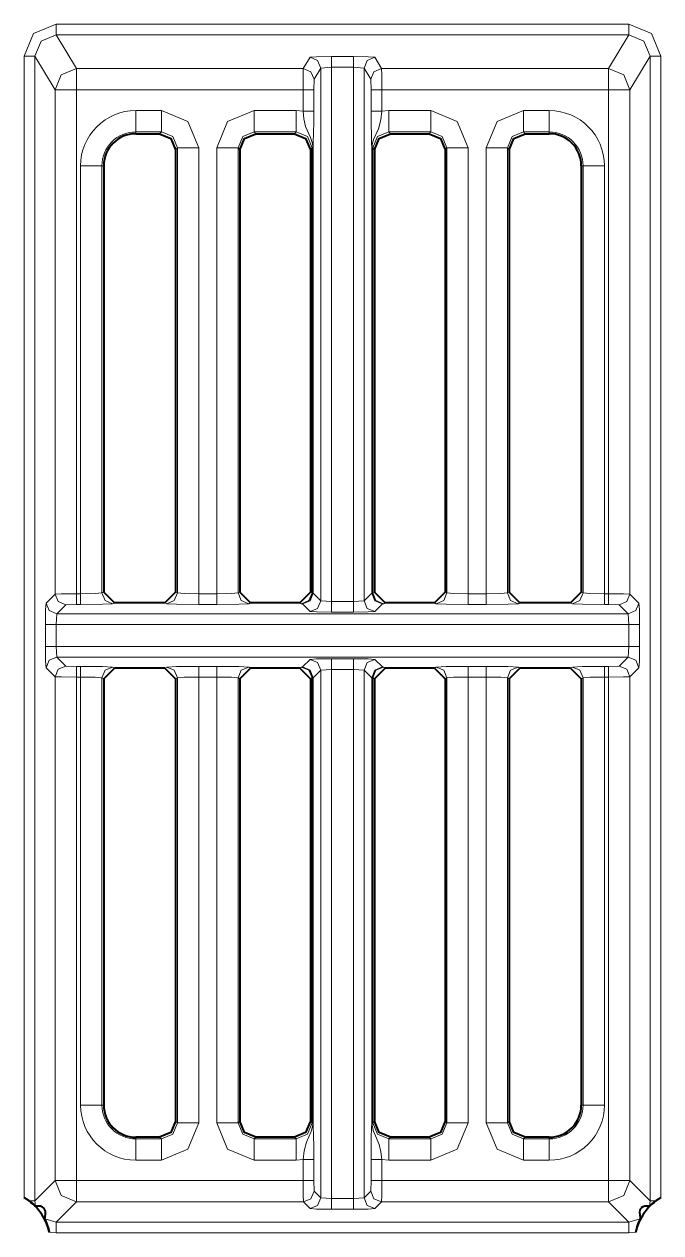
# Model space of a CAD drawing. Header units: millimetres. Extents: x 0 to 2941, y -405 to 1422.
# Drawn here: x 879.3 to 909.1, y 1203.7 to 1260.2 of the extents above; entities that cross this region are included whole.
import ezdxf

# ---------------------------------------------------------------- set-up
doc = ezdxf.new("R2010")
doc.units = ezdxf.units.MM
doc.layers.add('FINE', color=9, linetype='Continuous')
doc.layers.add('OUTLINE', color=7, linetype='Continuous')

msp = doc.modelspace()

# ---------------------------------------------------------------- linework, layer by layer
at = {"layer": 'FINE', "lineweight": 9}
for p, q in [((907.555, 1260.169), (880.779, 1260.169)), ((881.723, 1258.095), (880.779, 1259.67)), ((879.28, 1258.669), (879.28, 1205.348)), ((879.779, 1205.203), (879.779, 1258.669)), ((894.677, 1258.663), (893.651, 1258.663)), ((907.61, 1257.096), (908.554, 1258.669)), ((908.554, 1258.669), (908.554, 1205.203)), ((909.053, 1205.348), (909.053, 1258.669)), ((892.335, 1258.095), (881.723, 1258.095)), ((892.651, 1258.621), (892.335, 1258.095)), ((892.835, 1257.595), (893.151, 1258.121)), ((893.151, 1258.121), (893.651, 1258.164)), ((893.151, 1258.121), (893.151, 1233.23)), ((893.651, 1233.205), (893.651, 1258.164)), ((893.651, 1258.164), (894.677, 1258.164)), ((894.677, 1258.164), (894.677, 1233.205)), ((894.677, 1258.164), (895.176, 1258.121)), ((895.176, 1258.121), (895.492, 1257.595)), ((895.176, 1233.23), (895.176, 1258.121)), ((895.992, 1258.095), (895.676, 1258.621)), ((906.61, 1258.095), (895.992, 1258.095)), ((892.823, 1257.096), (892.835, 1257.595)), ((895.492, 1257.595), (895.504, 1257.096)), ((881.723, 1257.096), (892.323, 1257.096)), ((881.723, 1233.558), (881.723, 1257.096)), ((892.323, 1257.096), (892.323, 1256.102)), ((892.823, 1256.102), (892.823, 1257.096)), ((895.504, 1257.096), (895.504, 1256.102)), ((906.61, 1257.096), (906.61, 1233.558)), ((907.61, 1233.545), (907.61, 1257.096)), ((885.696, 1256.133), (884.499, 1256.133)), ((891.996, 1256.133), (890.031, 1256.133)), ((892.323, 1256.102), (891.996, 1256.133)), ((896.331, 1256.133), (896.004, 1256.102)), ((898.296, 1256.133), (896.331, 1256.133)), ((884.499, 1255.135), (885.696, 1255.135)), ((884.499, 1255.053), (884.499, 1255.135)), ((885.696, 1255.135), (885.615, 1255.053)), ((890.113, 1255.053), (890.031, 1255.135)), ((890.031, 1255.135), (891.996, 1255.135)), ((891.996, 1255.135), (891.915, 1255.053)), ((896.412, 1255.053), (896.331, 1255.135)), ((896.331, 1255.135), (898.296, 1255.135)), ((898.296, 1255.135), (898.215, 1255.053)), ((886.364, 1254.304), (886.445, 1254.385)), ((886.445, 1254.385), (886.445, 1233.595)), ((887.444, 1233.558), (887.444, 1254.385)), ((888.284, 1254.385), (888.284, 1233.558)), ((889.282, 1254.385), (889.364, 1254.304)), ((889.282, 1233.595), (889.282, 1254.385)), ((892.664, 1254.304), (892.745, 1254.385)), ((892.745, 1254.385), (892.745, 1233.595)), ((892.777, 1254.385), (892.777, 1233.587)), ((892.794, 1233.587), (892.794, 1254.385)), ((895.533, 1254.385), (895.533, 1233.587)), ((895.55, 1233.587), (895.55, 1254.385)), ((895.582, 1254.385), (895.664, 1254.304)), ((895.582, 1233.595), (895.582, 1254.385)), ((898.964, 1254.304), (899.045, 1254.385)), ((899.045, 1254.385), (899.045, 1233.595)), ((900.043, 1233.558), (900.043, 1254.385)), ((900.884, 1254.385), (900.884, 1233.558)), ((881.919, 1253.553), (881.919, 1233.558)), ((882.917, 1253.553), (882.999, 1253.553)), ((882.917, 1233.595), (882.917, 1253.553)), ((906.415, 1233.558), (906.415, 1253.553)), ((880.723, 1233.545), (880.303, 1233.125)), ((881.919, 1233.558), (881.723, 1233.558)), ((882.999, 1233.636), (882.917, 1233.595)), ((886.445, 1233.595), (886.364, 1233.636)), ((888.284, 1233.558), (887.444, 1233.558)), ((889.364, 1233.636), (889.282, 1233.595)), ((892.745, 1233.595), (892.664, 1233.636)), ((892.777, 1233.587), (892.745, 1233.595)), ((893.151, 1233.23), (892.794, 1233.587)), ((893.651, 1233.205), (893.151, 1233.23)), ((895.176, 1233.23), (894.677, 1233.205)), ((895.533, 1233.587), (895.176, 1233.23)), ((895.582, 1233.595), (895.55, 1233.587)), ((895.664, 1233.636), (895.582, 1233.595)), ((899.045, 1233.595), (898.964, 1233.636)), ((900.884, 1233.558), (900.043, 1233.558)), ((901.964, 1233.636), (901.882, 1233.595)), ((906.61, 1233.558), (906.415, 1233.558)), ((908.03, 1233.125), (907.61, 1233.545)), ((880.803, 1232.626), (881.223, 1233.045)), ((881.223, 1233.045), (881.723, 1233.058)), ((881.723, 1233.058), (881.919, 1233.058)), ((883.416, 1233.095), (883.498, 1233.136)), ((885.864, 1233.136), (885.946, 1233.095)), ((887.444, 1233.058), (888.284, 1233.058)), ((889.781, 1233.095), (889.864, 1233.136)), ((892.164, 1233.136), (892.246, 1233.095)), ((892.246, 1233.095), (892.294, 1233.088)), ((892.294, 1233.088), (892.651, 1232.73)), ((894.677, 1233.205), (893.651, 1233.205)), ((893.651, 1232.705), (894.677, 1232.705)), ((895.676, 1232.73), (896.033, 1233.088)), ((896.033, 1233.088), (896.082, 1233.095)), ((896.082, 1233.095), (896.164, 1233.136)), ((898.463, 1233.136), (898.546, 1233.095)), ((900.043, 1233.058), (900.884, 1233.058)), ((902.381, 1233.095), (902.464, 1233.136)), ((904.835, 1233.136), (904.917, 1233.095)), ((906.415, 1233.058), (906.61, 1233.058)), ((906.61, 1233.058), (907.11, 1233.045)), ((880.278, 1232.126), (880.278, 1231.1)), ((880.778, 1232.126), (880.803, 1232.626)), ((907.53, 1232.626), (907.556, 1232.126)), ((908.055, 1231.1), (908.055, 1232.126)), ((880.803, 1230.6), (880.778, 1231.1)), ((907.556, 1231.1), (907.53, 1230.6)), ((892.651, 1230.495), (892.294, 1230.138)), ((894.677, 1230.521), (893.651, 1230.521)), ((907.53, 1230.6), (907.11, 1230.18)), ((880.303, 1230.1), (880.723, 1229.68)), ((881.723, 1230.167), (881.223, 1230.18)), ((881.919, 1230.167), (881.723, 1230.167)), ((883.498, 1230.089), (883.416, 1230.13)), ((885.946, 1230.13), (885.864, 1230.089)), ((888.284, 1230.167), (887.444, 1230.167)), ((889.864, 1230.089), (889.781, 1230.13)), ((892.246, 1230.13), (892.164, 1230.089)), ((892.294, 1230.138), (892.246, 1230.13)), ((892.794, 1229.638), (893.151, 1229.996)), ((893.151, 1229.996), (893.651, 1230.021)), ((893.151, 1229.996), (893.151, 1205.331)), ((893.651, 1205.306), (893.651, 1230.021)), ((893.651, 1230.021), (894.677, 1230.021)), ((894.677, 1230.021), (894.677, 1205.306)), ((894.677, 1230.021), (895.176, 1229.996)), ((895.176, 1205.331), (895.176, 1229.996)), ((895.176, 1229.996), (895.533, 1229.638)), ((896.082, 1230.13), (896.033, 1230.138)), ((896.164, 1230.089), (896.082, 1230.13)), ((898.546, 1230.13), (898.463, 1230.089)), ((900.884, 1230.167), (900.043, 1230.167)), ((902.464, 1230.089), (902.381, 1230.13)), ((904.917, 1230.13), (904.835, 1230.089)), ((906.61, 1230.167), (906.415, 1230.167)), ((907.11, 1230.18), (906.61, 1230.167)), ((907.61, 1229.68), (908.03, 1230.1)), ((881.723, 1229.668), (881.919, 1229.668)), ((881.723, 1206.147), (881.723, 1229.668)), ((881.919, 1229.668), (881.919, 1209.673)), ((882.917, 1229.63), (882.999, 1229.59)), ((886.364, 1229.59), (886.445, 1229.63)), ((887.444, 1208.84), (887.444, 1229.668)), ((887.444, 1229.668), (888.284, 1229.668)), ((888.284, 1229.668), (888.284, 1208.84)), ((889.282, 1208.84), (889.282, 1229.63)), ((889.282, 1229.63), (889.364, 1229.59)), ((892.664, 1229.59), (892.745, 1229.63)), ((892.745, 1229.63), (892.777, 1229.638)), ((892.745, 1229.63), (892.745, 1208.84)), ((892.777, 1229.638), (892.777, 1208.84)), ((892.794, 1208.84), (892.794, 1229.638)), ((895.533, 1229.638), (895.533, 1208.84)), ((895.55, 1208.84), (895.55, 1229.638)), ((895.55, 1229.638), (895.582, 1229.63)), ((895.582, 1208.84), (895.582, 1229.63)), ((895.582, 1229.63), (895.664, 1229.59)), ((898.964, 1229.59), (899.045, 1229.63)), ((899.045, 1229.63), (899.045, 1208.84)), ((900.043, 1229.668), (900.884, 1229.668)), ((900.043, 1208.84), (900.043, 1229.668)), ((900.884, 1229.668), (900.884, 1208.84)), ((901.882, 1208.84), (901.882, 1229.63)), ((901.882, 1229.63), (901.964, 1229.59)), ((906.415, 1229.668), (906.61, 1229.668)), ((906.415, 1209.673), (906.415, 1229.668)), ((906.61, 1229.668), (906.61, 1206.147)), ((907.61, 1206.147), (907.61, 1229.68)), ((905.416, 1209.673), (905.335, 1209.673)), ((889.364, 1208.921), (889.282, 1208.84)), ((892.745, 1208.84), (892.664, 1208.921)), ((895.664, 1208.921), (895.582, 1208.84)), ((899.045, 1208.84), (898.964, 1208.921)), ((901.964, 1208.921), (901.882, 1208.84)), ((884.499, 1208.091), (884.499, 1208.172)), ((885.696, 1208.091), (884.499, 1208.091)), ((885.615, 1208.172), (885.696, 1208.091)), ((890.031, 1208.091), (890.113, 1208.172)), ((891.996, 1208.091), (890.031, 1208.091)), ((891.915, 1208.172), (891.996, 1208.091)), ((902.631, 1208.091), (902.712, 1208.172)), ((903.835, 1208.091), (902.631, 1208.091)), ((903.835, 1208.172), (903.835, 1208.091)), ((884.499, 1207.092), (885.696, 1207.092)), ((890.031, 1207.092), (891.996, 1207.092)), ((891.996, 1207.092), (892.323, 1207.123)), ((892.323, 1207.123), (892.323, 1206.147)), ((892.823, 1206.147), (892.823, 1207.123)), ((896.004, 1206.147), (896.004, 1207.123)), ((896.004, 1207.123), (896.331, 1207.092)), ((896.331, 1207.092), (898.296, 1207.092)), ((902.631, 1207.092), (903.835, 1207.092)), ((892.323, 1206.147), (881.723, 1206.147)), ((892.836, 1205.647), (892.823, 1206.147)), ((906.61, 1206.147), (896.004, 1206.147)), ((908.554, 1205.203), (907.61, 1206.147)), ((893.151, 1205.331), (892.836, 1205.647)), ((895.492, 1205.647), (895.176, 1205.331)), ((879.813, 1204.948), (879.779, 1205.203)), ((880.779, 1204.203), (881.723, 1205.147)), ((881.723, 1205.147), (892.336, 1205.147)), ((892.336, 1205.147), (892.651, 1204.832)), ((893.651, 1205.306), (893.151, 1205.331)), ((894.677, 1205.306), (893.651, 1205.306)), ((895.176, 1205.331), (894.677, 1205.306)), ((895.676, 1204.832), (895.991, 1205.147)), ((895.991, 1205.147), (906.61, 1205.147)), ((908.554, 1205.203), (908.521, 1204.948)), ((880.779, 1204.203), (880.24, 1204.361)), ((908.093, 1204.361), (907.554, 1204.203)), ((880.456, 1203.739), (880.779, 1203.703)), ((880.779, 1203.703), (907.554, 1203.703)), ((907.554, 1203.703), (907.877, 1203.739))]:
    msp.add_line(p, q, dxfattribs=at)
for points in [[(880.779, 1260.169), (879.719, 1259.73), (879.28, 1258.669)], [(880.779, 1260.169), (880.779, 1259.823), (880.779, 1259.67)], [(907.555, 1260.169), (907.555, 1259.823), (907.555, 1259.67)], [(909.053, 1258.669), (908.615, 1259.73), (907.555, 1260.169)], [(879.779, 1258.669), (880.072, 1259.377), (880.779, 1259.67)], [(880.779, 1259.67), (907.555, 1259.67), (906.61, 1258.095)], [(907.555, 1259.67), (908.261, 1259.377), (908.554, 1258.669)], [(879.28, 1258.669), (879.629, 1258.669), (879.779, 1258.669)], [(879.779, 1258.669), (880.723, 1257.096), (880.723, 1233.545)], [(893.651, 1258.663), (892.953, 1258.651), (892.651, 1258.621)], [(893.651, 1258.663), (893.651, 1258.51), (893.651, 1258.164)], [(894.677, 1258.663), (894.677, 1258.51), (894.677, 1258.164)], [(895.676, 1258.621), (895.374, 1258.651), (894.677, 1258.663)], [(908.554, 1258.669), (908.705, 1258.669), (909.053, 1258.669)], [(881.723, 1258.095), (881.016, 1257.802), (880.723, 1257.096)], [(881.723, 1258.095), (881.723, 1257.787), (881.723, 1257.096)], [(892.335, 1258.095), (892.327, 1257.787), (892.323, 1257.096)], [(892.335, 1258.095), (892.689, 1257.948), (892.835, 1257.595)], [(892.651, 1258.621), (893.004, 1258.474), (893.151, 1258.121)], [(895.676, 1258.621), (895.323, 1258.474), (895.176, 1258.121)], [(895.992, 1258.095), (895.638, 1257.948), (895.492, 1257.595)], [(896.004, 1257.096), (896.001, 1257.787), (895.992, 1258.095)], [(907.61, 1257.096), (907.317, 1257.802), (906.61, 1258.095)], [(906.61, 1258.095), (906.61, 1257.787), (906.61, 1257.096)], [(880.723, 1257.096), (881.025, 1257.096), (881.723, 1257.096)], [(892.323, 1257.096), (892.672, 1257.096), (892.823, 1257.096)], [(896.004, 1257.096), (895.655, 1257.096), (895.504, 1257.096)], [(896.004, 1256.102), (896.004, 1257.096), (906.61, 1257.096)], [(906.61, 1257.096), (907.308, 1257.096), (907.61, 1257.096)], [(884.499, 1255.135), (884.499, 1255.445), (884.499, 1256.133)], [(885.696, 1256.133), (885.696, 1255.445), (885.696, 1255.135)], [(887.444, 1254.385), (886.932, 1255.622), (885.696, 1256.133)], [(890.031, 1256.133), (888.795, 1255.622), (888.284, 1254.385)], [(890.031, 1255.135), (890.031, 1255.445), (890.031, 1256.133)], [(891.996, 1255.135), (891.996, 1255.445), (891.996, 1256.133)], [(892.323, 1256.102), (892.672, 1256.102), (892.823, 1256.102)], [(892.323, 1256.102), (892.366, 1255.739), (892.444, 1255.396), (892.669, 1254.878), (892.72, 1254.741), (892.749, 1254.634), (892.772, 1254.488), (892.777, 1254.418), (892.777, 1254.385)], [(892.794, 1254.385), (892.794, 1254.398), (892.794, 1254.425), (892.795, 1254.485), (892.797, 1254.534), (892.799, 1254.608), (892.813, 1255.102), (892.82, 1255.572), (892.823, 1256.102)], [(896.004, 1256.102), (895.655, 1256.102), (895.504, 1256.102)], [(895.504, 1256.102), (895.507, 1255.511), (895.517, 1254.963), (895.53, 1254.555), (895.533, 1254.447), (895.533, 1254.413), (895.533, 1254.385)], [(895.55, 1254.385), (895.552, 1254.456), (895.561, 1254.543), (895.621, 1254.782), (895.843, 1255.282), (895.954, 1255.696), (896.004, 1256.102)], [(896.331, 1255.135), (896.331, 1255.445), (896.331, 1256.133)], [(898.296, 1255.135), (898.296, 1255.445), (898.296, 1256.133)], [(900.043, 1254.385), (899.532, 1255.622), (898.296, 1256.133)], [(903.835, 1256.133), (902.631, 1256.133), (901.395, 1255.622), (900.884, 1254.385)], [(902.631, 1256.133), (902.631, 1255.445), (902.631, 1255.135)], [(903.835, 1256.133), (903.835, 1255.445), (903.835, 1255.135)], [(885.696, 1255.135), (886.227, 1254.916), (886.445, 1254.385)], [(889.282, 1254.385), (889.5, 1254.916), (890.031, 1255.135)], [(891.996, 1255.135), (892.527, 1254.916), (892.745, 1254.385)], [(895.582, 1254.385), (895.8, 1254.916), (896.331, 1255.135)], [(898.296, 1255.135), (898.827, 1254.916), (899.045, 1254.385)], [(901.882, 1254.385), (902.1, 1254.916), (902.631, 1255.135)], [(902.712, 1255.053), (902.631, 1255.135), (903.835, 1255.135), (903.835, 1255.053)], [(887.444, 1254.385), (886.755, 1254.385), (886.445, 1254.385)], [(889.282, 1254.385), (888.972, 1254.385), (888.284, 1254.385)], [(892.777, 1254.385), (892.756, 1254.385), (892.745, 1254.385)], [(892.777, 1254.385), (892.789, 1254.385), (892.794, 1254.385)], [(895.55, 1254.385), (895.538, 1254.385), (895.533, 1254.385)], [(895.582, 1254.385), (895.571, 1254.385), (895.55, 1254.385)], [(900.043, 1254.385), (899.355, 1254.385), (899.045, 1254.385)], [(900.884, 1254.385), (901.572, 1254.385), (901.882, 1254.385)], [(901.882, 1233.595), (901.882, 1254.385), (901.964, 1254.304)], [(882.917, 1253.553), (882.607, 1253.553), (881.919, 1253.553)], [(905.335, 1253.553), (905.416, 1253.553), (905.416, 1233.595), (905.335, 1233.636)], [(906.415, 1253.553), (905.726, 1253.553), (905.416, 1253.553)], [(881.723, 1233.558), (881.025, 1233.554), (880.723, 1233.545)], [(881.223, 1233.045), (880.87, 1233.192), (880.723, 1233.545)], [(881.723, 1233.058), (881.723, 1233.209), (881.723, 1233.558)], [(882.917, 1233.595), (882.607, 1233.569), (881.919, 1233.558)], [(881.919, 1233.558), (881.919, 1233.209), (881.919, 1233.058)], [(882.917, 1233.595), (883.064, 1233.242), (883.416, 1233.095)], [(886.445, 1233.595), (886.298, 1233.242), (885.946, 1233.095)], [(887.444, 1233.558), (886.755, 1233.569), (886.445, 1233.595)], [(887.444, 1233.558), (887.444, 1233.209), (887.444, 1233.058)], [(889.282, 1233.595), (888.972, 1233.569), (888.284, 1233.558)], [(888.284, 1233.558), (888.284, 1233.209), (888.284, 1233.058)], [(889.282, 1233.595), (889.429, 1233.242), (889.781, 1233.095)], [(892.246, 1233.095), (892.598, 1233.242), (892.745, 1233.595)], [(892.294, 1233.088), (892.634, 1233.235), (892.777, 1233.587)], [(892.294, 1233.088), (892.647, 1233.234), (892.794, 1233.587)], [(892.651, 1232.73), (893.004, 1232.877), (893.151, 1233.23)], [(892.794, 1233.587), (892.789, 1233.587), (892.777, 1233.587)], [(895.676, 1232.73), (895.323, 1232.877), (895.176, 1233.23)], [(896.033, 1233.088), (895.68, 1233.234), (895.533, 1233.587)], [(895.55, 1233.587), (895.538, 1233.587), (895.533, 1233.587)], [(896.033, 1233.088), (895.693, 1233.235), (895.55, 1233.587)], [(896.082, 1233.095), (895.729, 1233.242), (895.582, 1233.595)], [(898.546, 1233.095), (898.898, 1233.242), (899.045, 1233.595)], [(900.043, 1233.558), (899.355, 1233.569), (899.045, 1233.595)], [(900.043, 1233.558), (900.043, 1233.209), (900.043, 1233.058)], [(901.882, 1233.595), (901.572, 1233.569), (900.884, 1233.558)], [(900.884, 1233.558), (900.884, 1233.209), (900.884, 1233.058)], [(901.882, 1233.595), (902.029, 1233.242), (902.381, 1233.095)], [(904.917, 1233.095), (905.27, 1233.242), (905.416, 1233.595)], [(906.415, 1233.558), (905.726, 1233.569), (905.416, 1233.595)], [(906.415, 1233.058), (906.415, 1233.209), (906.415, 1233.558)], [(906.61, 1233.058), (906.61, 1233.209), (906.61, 1233.558)], [(907.61, 1233.545), (907.308, 1233.554), (906.61, 1233.558)], [(907.11, 1233.045), (907.463, 1233.192), (907.61, 1233.545)], [(880.303, 1233.125), (880.285, 1232.824), (880.278, 1232.126)], [(880.803, 1232.626), (880.45, 1232.772), (880.303, 1233.125)], [(907.11, 1233.045), (907.53, 1232.626), (880.803, 1232.626)], [(881.919, 1233.058), (882.951, 1233.069), (883.416, 1233.095)], [(885.946, 1233.095), (886.411, 1233.069), (887.444, 1233.058)], [(888.284, 1233.058), (889.316, 1233.069), (889.781, 1233.095)], [(892.651, 1232.73), (892.953, 1232.712), (893.651, 1232.705)], [(893.651, 1232.705), (893.651, 1232.856), (893.651, 1233.205)], [(894.677, 1232.705), (894.677, 1232.856), (894.677, 1233.205)], [(894.677, 1232.705), (895.374, 1232.712), (895.676, 1232.73)], [(898.546, 1233.095), (899.011, 1233.069), (900.043, 1233.058)], [(900.884, 1233.058), (901.916, 1233.069), (902.381, 1233.095)], [(904.917, 1233.095), (905.382, 1233.069), (906.415, 1233.058)], [(907.53, 1232.626), (907.883, 1232.772), (908.03, 1233.125)], [(908.055, 1232.126), (908.048, 1232.824), (908.03, 1233.125)], [(880.778, 1232.126), (880.429, 1232.126), (880.278, 1232.126)], [(907.556, 1232.126), (907.904, 1232.126), (908.055, 1232.126)], [(880.778, 1231.1), (880.429, 1231.1), (880.278, 1231.1)], [(880.278, 1231.1), (880.285, 1230.402), (880.303, 1230.1)], [(907.556, 1231.1), (907.904, 1231.1), (908.055, 1231.1)], [(908.03, 1230.1), (908.048, 1230.402), (908.055, 1231.1)], [(880.803, 1230.6), (880.45, 1230.453), (880.303, 1230.1)], [(881.223, 1230.18), (880.803, 1230.6), (907.53, 1230.6)], [(893.651, 1230.521), (892.953, 1230.513), (892.651, 1230.495)], [(893.151, 1229.996), (893.004, 1230.349), (892.651, 1230.495)], [(893.651, 1230.021), (893.651, 1230.37), (893.651, 1230.521)], [(894.677, 1230.021), (894.677, 1230.37), (894.677, 1230.521)], [(896.033, 1230.138), (895.676, 1230.495), (895.374, 1230.513), (894.677, 1230.521)], [(895.176, 1229.996), (895.323, 1230.349), (895.676, 1230.495)], [(907.53, 1230.6), (907.883, 1230.453), (908.03, 1230.1)], [(881.223, 1230.18), (880.87, 1230.034), (880.723, 1229.68)], [(881.723, 1230.167), (881.723, 1230.016), (881.723, 1229.668)], [(881.919, 1230.167), (881.919, 1230.016), (881.919, 1229.668)], [(883.416, 1230.13), (882.951, 1230.156), (881.919, 1230.167)], [(883.416, 1230.13), (883.064, 1229.983), (882.917, 1229.63)], [(887.444, 1230.167), (886.411, 1230.156), (885.946, 1230.13)], [(885.946, 1230.13), (886.298, 1229.983), (886.445, 1229.63)], [(887.444, 1230.167), (887.444, 1230.016), (887.444, 1229.668)], [(888.284, 1230.167), (888.284, 1230.016), (888.284, 1229.668)], [(889.781, 1230.13), (889.316, 1230.156), (888.284, 1230.167)], [(889.781, 1230.13), (889.429, 1229.983), (889.282, 1229.63)], [(892.745, 1229.63), (892.598, 1229.983), (892.246, 1230.13)], [(892.777, 1229.638), (892.634, 1229.991), (892.294, 1230.138)], [(892.794, 1229.638), (892.647, 1229.991), (892.294, 1230.138)], [(895.533, 1229.638), (895.68, 1229.991), (896.033, 1230.138)], [(895.55, 1229.638), (895.693, 1229.991), (896.033, 1230.138)], [(895.582, 1229.63), (895.729, 1229.983), (896.082, 1230.13)], [(900.043, 1230.167), (899.011, 1230.156), (898.546, 1230.13)], [(899.045, 1229.63), (898.898, 1229.983), (898.546, 1230.13)], [(900.043, 1229.668), (900.043, 1230.016), (900.043, 1230.167)], [(900.884, 1229.668), (900.884, 1230.016), (900.884, 1230.167)], [(902.381, 1230.13), (901.916, 1230.156), (900.884, 1230.167)], [(901.882, 1229.63), (902.029, 1229.983), (902.381, 1230.13)], [(906.415, 1230.167), (905.382, 1230.156), (904.917, 1230.13)], [(905.416, 1229.63), (905.27, 1229.983), (904.917, 1230.13)], [(906.415, 1229.668), (906.415, 1230.016), (906.415, 1230.167)], [(906.61, 1230.167), (906.61, 1230.016), (906.61, 1229.668)], [(907.11, 1230.18), (907.463, 1230.034), (907.61, 1229.68)], [(880.723, 1229.68), (880.723, 1206.147), (879.779, 1205.203)], [(880.723, 1229.68), (881.025, 1229.671), (881.723, 1229.668)], [(881.919, 1229.668), (882.607, 1229.657), (882.917, 1229.63)], [(882.999, 1209.673), (882.917, 1209.673), (882.917, 1229.63)], [(886.445, 1229.63), (886.445, 1208.84), (886.364, 1208.921)], [(886.445, 1229.63), (886.755, 1229.657), (887.444, 1229.668)], [(888.284, 1229.668), (888.972, 1229.657), (889.282, 1229.63)], [(892.777, 1229.638), (892.789, 1229.638), (892.794, 1229.638)], [(895.533, 1229.638), (895.538, 1229.638), (895.55, 1229.638)], [(899.045, 1229.63), (899.355, 1229.657), (900.043, 1229.668)], [(900.884, 1229.668), (901.572, 1229.657), (901.882, 1229.63)], [(905.335, 1229.59), (905.416, 1229.63), (905.416, 1209.673)], [(905.416, 1229.63), (905.726, 1229.657), (906.415, 1229.668)], [(906.61, 1229.668), (907.308, 1229.671), (907.61, 1229.68)], [(882.917, 1209.673), (882.607, 1209.673), (881.919, 1209.673)], [(905.416, 1209.673), (905.726, 1209.673), (906.415, 1209.673)], [(886.445, 1208.84), (886.227, 1208.309), (885.696, 1208.091)], [(885.696, 1207.092), (886.932, 1207.604), (887.444, 1208.84)], [(887.444, 1208.84), (886.755, 1208.84), (886.445, 1208.84)], [(889.282, 1208.84), (888.972, 1208.84), (888.284, 1208.84)], [(888.284, 1208.84), (888.795, 1207.604), (890.031, 1207.092)], [(890.031, 1208.091), (889.5, 1208.309), (889.282, 1208.84)], [(892.745, 1208.84), (892.527, 1208.309), (891.996, 1208.091)], [(892.777, 1208.84), (892.775, 1208.77), (892.766, 1208.683), (892.706, 1208.443), (892.484, 1207.943), (892.373, 1207.53), (892.323, 1207.123)], [(892.777, 1208.84), (892.756, 1208.84), (892.745, 1208.84)], [(892.794, 1208.84), (892.789, 1208.84), (892.777, 1208.84)], [(892.823, 1207.123), (892.82, 1207.715), (892.81, 1208.263), (892.797, 1208.671), (892.794, 1208.779), (892.794, 1208.813), (892.794, 1208.84)], [(895.533, 1208.84), (895.533, 1208.827), (895.533, 1208.8), (895.532, 1208.741), (895.53, 1208.692), (895.528, 1208.617), (895.514, 1208.124), (895.507, 1207.653), (895.504, 1207.123)], [(895.533, 1208.84), (895.538, 1208.84), (895.55, 1208.84)], [(896.004, 1207.123), (895.961, 1207.487), (895.883, 1207.83), (895.658, 1208.348), (895.607, 1208.484), (895.578, 1208.592), (895.555, 1208.737), (895.551, 1208.807), (895.55, 1208.84)], [(895.582, 1208.84), (895.571, 1208.84), (895.55, 1208.84)], [(896.331, 1208.091), (895.8, 1208.309), (895.582, 1208.84)], [(899.045, 1208.84), (898.827, 1208.309), (898.296, 1208.091)], [(898.296, 1207.092), (899.532, 1207.604), (900.043, 1208.84)], [(900.043, 1208.84), (899.355, 1208.84), (899.045, 1208.84)], [(901.882, 1208.84), (901.572, 1208.84), (900.884, 1208.84)], [(900.884, 1208.84), (901.395, 1207.604), (902.631, 1207.092)], [(902.631, 1208.091), (902.1, 1208.309), (901.882, 1208.84)], [(884.499, 1208.091), (884.499, 1207.781), (884.499, 1207.092)], [(885.696, 1207.092), (885.696, 1207.781), (885.696, 1208.091)], [(890.031, 1207.092), (890.031, 1207.781), (890.031, 1208.091)], [(891.996, 1207.092), (891.996, 1207.781), (891.996, 1208.091)], [(898.215, 1208.172), (898.296, 1208.091), (896.331, 1208.091), (896.412, 1208.172)], [(896.331, 1207.092), (896.331, 1207.781), (896.331, 1208.091)], [(898.296, 1207.092), (898.296, 1207.781), (898.296, 1208.091)], [(902.631, 1208.091), (902.631, 1207.781), (902.631, 1207.092)], [(903.835, 1208.091), (903.835, 1207.781), (903.835, 1207.092)], [(892.823, 1207.123), (892.672, 1207.123), (892.323, 1207.123)], [(895.504, 1207.123), (895.504, 1206.147), (895.492, 1205.647)], [(895.504, 1207.123), (895.655, 1207.123), (896.004, 1207.123)], [(880.723, 1206.147), (881.016, 1205.44), (881.723, 1205.147)], [(880.723, 1206.147), (881.025, 1206.147), (881.723, 1206.147)], [(881.723, 1206.147), (881.723, 1205.449), (881.723, 1205.147)], [(892.823, 1206.147), (892.672, 1206.147), (892.323, 1206.147)], [(892.323, 1206.147), (892.327, 1205.449), (892.336, 1205.147)], [(895.504, 1206.147), (895.655, 1206.147), (896.004, 1206.147)], [(895.991, 1205.147), (896, 1205.449), (896.004, 1206.147)], [(906.61, 1205.147), (907.317, 1205.44), (907.61, 1206.147)], [(906.61, 1206.147), (906.61, 1205.449), (906.61, 1205.147)], [(906.61, 1206.147), (907.308, 1206.147), (907.61, 1206.147)], [(892.836, 1205.647), (892.689, 1205.294), (892.336, 1205.147)], [(895.492, 1205.647), (895.638, 1205.294), (895.991, 1205.147)], [(879.502, 1205.203), (879.701, 1205.203), (879.779, 1205.203)], [(906.61, 1205.147), (907.554, 1204.203), (880.779, 1204.203)], [(893.151, 1205.331), (893.004, 1204.978), (892.651, 1204.832)], [(893.651, 1205.306), (893.651, 1204.957), (893.651, 1204.806)], [(894.677, 1205.306), (894.677, 1204.957), (894.677, 1204.806)], [(895.176, 1205.331), (895.323, 1204.978), (895.676, 1204.832)], [(908.554, 1205.203), (908.632, 1205.203), (908.831, 1205.203)], [(892.651, 1204.832), (892.953, 1204.814), (893.651, 1204.806)], [(893.651, 1204.806), (894.677, 1204.806), (895.374, 1204.814), (895.676, 1204.832)], [(880.779, 1204.203), (880.779, 1204.052), (880.779, 1203.703)], [(907.554, 1204.203), (907.554, 1204.052), (907.554, 1203.703)]]:
    msp.add_lwpolyline(points, dxfattribs=at)
for points in [[(884.499, 1256.133, 0.414223), (881.919, 1253.553)], [(906.415, 1253.553, 0.414204), (903.835, 1256.133)], [(884.499, 1255.134, 0.414214), (882.917, 1253.553)], [(905.416, 1253.553, 0.41423), (903.835, 1255.134)], [(881.919, 1209.673, 0.414204), (884.499, 1207.093)], [(882.917, 1209.673, 0.414214), (884.499, 1208.091)], [(903.835, 1208.091, 0.414198), (905.416, 1209.673)], [(903.835, 1207.093, 0.414223), (906.415, 1209.673)]]:
    msp.add_lwpolyline(points, format="xyb", dxfattribs=at)
msp.add_lwpolyline([(907.556, 1232.126), (907.556, 1231.1), (880.778, 1231.1), (880.778, 1232.126)], close=True, dxfattribs=at)
at = {"layer": 'OUTLINE', "lineweight": 40}
for p, q in [((884.499, 1255.053), (885.615, 1255.053)), ((890.113, 1255.053), (891.915, 1255.053)), ((896.412, 1255.053), (898.215, 1255.053)), ((902.712, 1255.053), (903.835, 1255.053)), ((886.364, 1254.304), (886.364, 1233.636)), ((889.364, 1254.304), (889.364, 1233.636)), ((892.664, 1254.304), (892.664, 1233.636)), ((895.664, 1254.304), (895.664, 1233.636)), ((898.964, 1254.304), (898.964, 1233.636)), ((901.964, 1254.304), (901.964, 1233.636)), ((882.999, 1253.553), (882.999, 1233.636)), ((905.335, 1253.553), (905.335, 1233.636)), ((886.364, 1233.636), (885.864, 1233.136)), ((889.864, 1233.136), (889.364, 1233.636)), ((892.664, 1233.636), (892.164, 1233.136)), ((898.964, 1233.636), (898.463, 1233.136)), ((905.335, 1233.636), (904.835, 1233.136)), ((892.164, 1233.136), (889.864, 1233.136)), ((882.999, 1229.59), (883.498, 1230.089)), ((885.864, 1230.089), (883.498, 1230.089)), ((885.864, 1230.089), (886.364, 1229.59)), ((889.364, 1229.59), (889.864, 1230.089)), ((892.164, 1230.089), (889.864, 1230.089)), ((892.164, 1230.089), (892.664, 1229.59)), ((895.664, 1229.59), (896.164, 1230.089)), ((898.463, 1230.089), (896.164, 1230.089)), ((898.463, 1230.089), (898.964, 1229.59)), ((901.964, 1229.59), (902.464, 1230.089)), ((904.835, 1230.089), (902.464, 1230.089)), ((904.835, 1230.089), (905.335, 1229.59)), ((882.999, 1229.59), (882.999, 1209.673)), ((889.364, 1229.59), (889.364, 1208.921)), ((895.664, 1229.59), (895.664, 1208.921)), ((898.964, 1229.59), (898.964, 1208.921)), ((901.964, 1229.59), (901.964, 1208.921)), ((905.335, 1229.59), (905.335, 1209.673)), ((885.615, 1208.172), (884.499, 1208.172)), ((898.215, 1208.172), (896.412, 1208.172)), ((903.835, 1208.172), (902.712, 1208.172)), ((879.28, 1205.348), (879.502, 1205.203)), ((908.831, 1205.203), (909.053, 1205.348))]:
    msp.add_line(p, q, dxfattribs=at)
for points in [[(884.499, 1255.053, 0.414197), (882.999, 1253.553)], [(905.335, 1253.553, 0.414214), (903.835, 1255.053)], [(882.999, 1209.673, 0.414163), (884.499, 1208.172)], [(903.835, 1208.172, 0.414281), (905.335, 1209.673)], [(880.456, 1203.739, 0.208061), (879.28, 1205.348)], [(909.053, 1205.348, 0.208131), (907.877, 1203.739)]]:
    msp.add_lwpolyline(points, format="xyb", dxfattribs=at)
for points in [[(885.615, 1255.053), (886.144, 1254.834), (886.364, 1254.304)], [(889.364, 1254.304), (889.583, 1254.834), (890.113, 1255.053)], [(891.915, 1255.053), (892.444, 1254.834), (892.664, 1254.304)], [(895.664, 1254.304), (895.883, 1254.834), (896.412, 1255.053)], [(898.215, 1255.053), (898.744, 1254.834), (898.964, 1254.304)], [(901.964, 1254.304), (902.183, 1254.834), (902.712, 1255.053)], [(885.864, 1233.136), (883.498, 1233.136), (882.999, 1233.636)], [(898.463, 1233.136), (896.164, 1233.136), (895.664, 1233.636)], [(904.835, 1233.136), (902.464, 1233.136), (901.964, 1233.636)], [(886.364, 1229.59), (886.364, 1208.921), (886.144, 1208.392), (885.615, 1208.172)], [(892.664, 1229.59), (892.664, 1208.921), (892.444, 1208.392), (891.915, 1208.172)], [(891.915, 1208.172), (890.113, 1208.172), (889.583, 1208.392), (889.364, 1208.921)], [(896.412, 1208.172), (895.883, 1208.392), (895.664, 1208.921)], [(898.964, 1208.921), (898.744, 1208.392), (898.215, 1208.172)], [(902.712, 1208.172), (902.183, 1208.392), (901.964, 1208.921)], [(879.502, 1205.203), (879.674, 1205.069), (879.764, 1204.99), (879.801, 1204.956), (879.813, 1204.948)], [(908.521, 1204.948), (908.536, 1204.96), (908.587, 1205.006), (908.722, 1205.12), (908.831, 1205.203)], [(880.24, 1204.361), (880.259, 1204.435), (880.281, 1204.605), (880.271, 1204.716), (880.236, 1204.811), (880.227, 1204.826), (880.222, 1204.833), (880.22, 1204.836), (880.218, 1204.838), (880.217, 1204.84), (880.215, 1204.843), (880.213, 1204.845), (880.21, 1204.849), (880.202, 1204.858), (880.185, 1204.876), (880.145, 1204.905), (880.048, 1204.945), (879.813, 1204.948)], [(908.521, 1204.948), (908.455, 1204.956), (908.309, 1204.95), (908.215, 1204.921), (908.139, 1204.866), (908.126, 1204.853), (908.121, 1204.846), (908.119, 1204.844), (908.117, 1204.841), (908.115, 1204.838), (908.113, 1204.836), (908.111, 1204.833), (908.106, 1204.825), (908.094, 1204.805), (908.075, 1204.762), (908.055, 1204.664), (908.08, 1204.41), (908.093, 1204.361)], [(880.24, 1204.361), (880.247, 1204.342), (880.276, 1204.277), (880.344, 1204.111), (880.416, 1203.892), (880.456, 1203.739)], [(907.877, 1203.739), (907.943, 1203.98), (908.009, 1204.164), (908.065, 1204.295), (908.087, 1204.344), (908.093, 1204.361)]]:
    msp.add_lwpolyline(points, dxfattribs=at)

doc.saveas('drawing.dxf')
